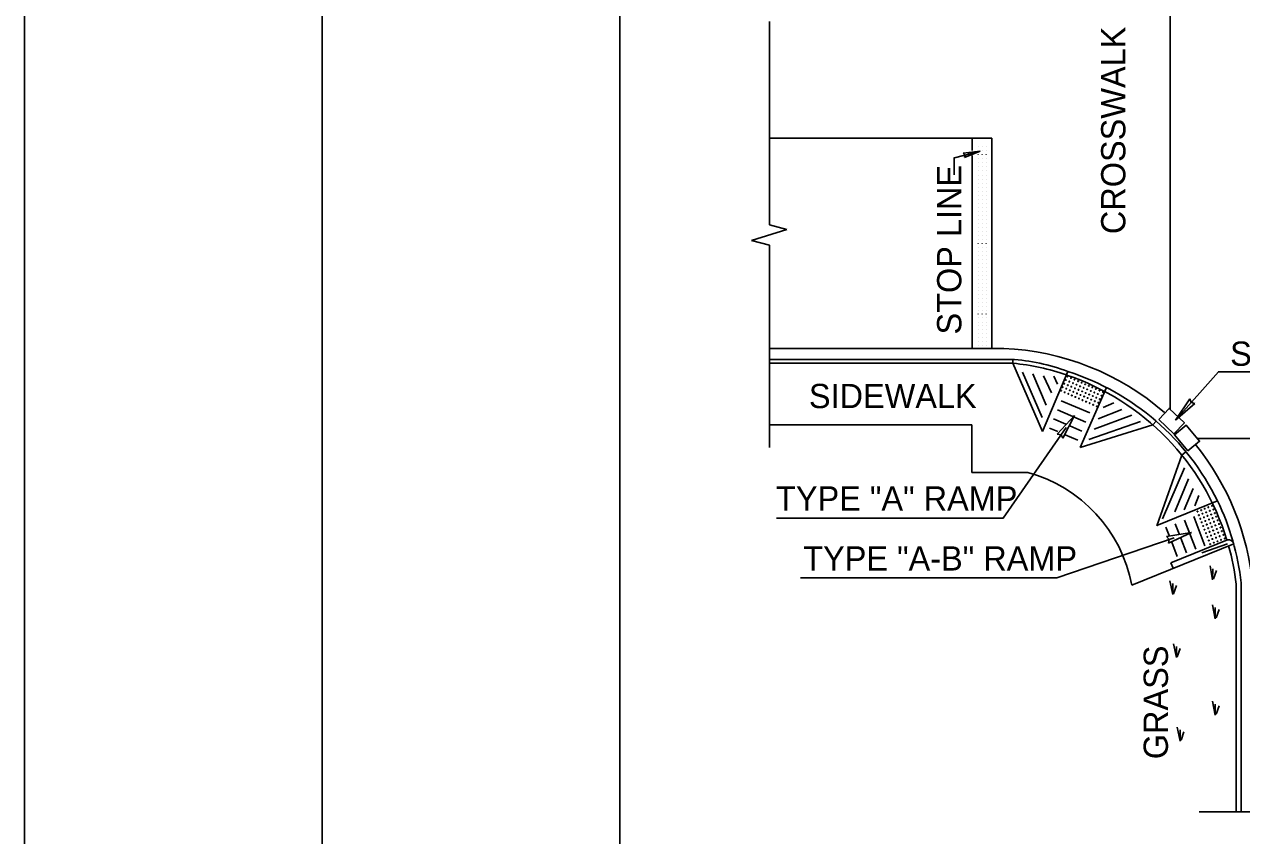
# Model space of a CAD drawing. Extents: x 1518 to 2368, y -443 to 86.
# Drawn here: x 1596.7 to 1658, y -165.2 to -124.3 of the extents above; entities that cross this region are included whole.
import ezdxf

# ---------------------------------------------------------------- set-up
doc = ezdxf.new("R2010")
doc.units = 0
doc.layers.add('Level 1', color=7, linetype='Continuous')

msp = doc.modelspace()

# ---------------------------------------------------------------- linework, layer by layer
at = {"layer": 'Level 1'}
for p, q in [((1596.688, -198.644), (1596.688, 31.375)), ((1611.689, -193.643), (1611.689, 26.375)), ((1626.69, -186.143), (1626.69, 18.874)), ((1654.4, -143.739), (1654.4, -114.18)), ((1634.217, -124.208), (1634.217, -130.343)), ((1634.217, -134.441), (1634.217, -128.582)), ((1634.217, -130.076), (1645.416, -130.076)), ((1644.439, -130.704), (1644.439, -130.076)), ((1644.737, -130.509), (1644.737, -130.508)), ((1644.937, -130.509), (1644.937, -130.508)), ((1645.137, -130.509), (1645.137, -130.508)), ((1645.416, -140.676), (1645.416, -130.076)), ((1643.524, -131.917), (1643.524, -131.043)), ((1643.54, -131.061), (1644.835, -130.737)), ((1644.835, -130.737), (1643.981, -130.83)), ((1644.835, -130.737), (1644.038, -131.057)), ((1644.439, -140.676), (1644.439, -130.943)), ((1644.737, -130.709), (1644.737, -130.708)), ((1644.737, -130.909), (1644.737, -130.908)), ((1644.737, -131.125), (1644.737, -131.124)), ((1644.937, -130.709), (1644.937, -130.708)), ((1644.937, -130.909), (1644.937, -130.908)), ((1644.937, -131.125), (1644.937, -131.124)), ((1645.137, -130.709), (1645.137, -130.708)), ((1645.137, -130.909), (1645.137, -130.908)), ((1645.137, -131.125), (1645.137, -131.124)), ((1644.737, -131.325), (1644.737, -131.324)), ((1644.737, -131.525), (1644.737, -131.524)), ((1644.737, -131.725), (1644.737, -131.724)), ((1644.937, -131.325), (1644.937, -131.324)), ((1644.937, -131.525), (1644.937, -131.524)), ((1644.937, -131.725), (1644.937, -131.724)), ((1645.137, -131.325), (1645.137, -131.324)), ((1645.137, -131.525), (1645.137, -131.524)), ((1645.137, -131.725), (1645.137, -131.724)), ((1644.737, -131.968), (1644.737, -131.967)), ((1644.737, -132.168), (1644.737, -132.167)), ((1644.737, -132.368), (1644.737, -132.367)), ((1644.937, -131.968), (1644.937, -131.967)), ((1644.937, -132.168), (1644.937, -132.167)), ((1644.937, -132.368), (1644.937, -132.367)), ((1645.137, -131.968), (1645.137, -131.967)), ((1645.137, -132.168), (1645.137, -132.167)), ((1645.137, -132.368), (1645.137, -132.367)), ((1644.737, -132.568), (1644.737, -132.567)), ((1644.737, -132.768), (1644.737, -132.767)), ((1644.737, -132.97), (1644.737, -132.971)), ((1644.937, -132.568), (1644.937, -132.567)), ((1644.937, -132.768), (1644.937, -132.767)), ((1644.937, -132.97), (1644.937, -132.971)), ((1645.137, -132.568), (1645.137, -132.567)), ((1645.137, -132.768), (1645.137, -132.767)), ((1645.137, -132.97), (1645.137, -132.971)), ((1644.737, -133.17), (1644.737, -133.171)), ((1644.737, -133.37), (1644.737, -133.371)), ((1644.737, -133.57), (1644.737, -133.571)), ((1644.937, -133.17), (1644.937, -133.171)), ((1644.937, -133.37), (1644.937, -133.371)), ((1644.937, -133.57), (1644.937, -133.571)), ((1645.137, -133.17), (1645.137, -133.171)), ((1645.137, -133.37), (1645.137, -133.371)), ((1645.137, -133.57), (1645.137, -133.571)), ((1644.737, -133.77), (1644.737, -133.771)), ((1644.737, -133.97), (1644.737, -133.971)), ((1644.737, -134.17), (1644.737, -134.171)), ((1644.937, -133.77), (1644.937, -133.771)), ((1644.937, -133.97), (1644.937, -133.971)), ((1644.937, -134.17), (1644.937, -134.171)), ((1645.137, -133.77), (1645.137, -133.771)), ((1645.137, -133.97), (1645.137, -133.971)), ((1645.137, -134.17), (1645.137, -134.171)), ((1635.096, -134.676), (1633.31, -135.228)), ((1634.217, -134.441), (1635.096, -134.676)), ((1644.737, -134.37), (1644.737, -134.371)), ((1644.737, -134.576), (1644.737, -134.575)), ((1644.737, -134.776), (1644.737, -134.775)), ((1644.937, -134.37), (1644.937, -134.371)), ((1644.937, -134.576), (1644.937, -134.575)), ((1644.937, -134.776), (1644.937, -134.775)), ((1645.137, -134.37), (1645.137, -134.371)), ((1645.137, -134.576), (1645.137, -134.575)), ((1645.137, -134.776), (1645.137, -134.775)), ((1634.217, -135.47), (1633.31, -135.228)), ((1634.217, -145.661), (1634.217, -135.47)), ((1644.737, -134.976), (1644.737, -134.975)), ((1644.737, -135.176), (1644.737, -135.175)), ((1644.737, -135.376), (1644.737, -135.375)), ((1644.937, -134.976), (1644.937, -134.975)), ((1644.937, -135.176), (1644.937, -135.175)), ((1644.937, -135.376), (1644.937, -135.375)), ((1645.137, -134.976), (1645.137, -134.975)), ((1645.137, -135.176), (1645.137, -135.175)), ((1645.137, -135.376), (1645.137, -135.375)), ((1644.737, -135.576), (1644.737, -135.575)), ((1644.737, -135.776), (1644.737, -135.775)), ((1644.737, -135.976), (1644.737, -135.975)), ((1644.937, -135.576), (1644.937, -135.575)), ((1644.937, -135.776), (1644.937, -135.775)), ((1644.937, -135.976), (1644.937, -135.975)), ((1645.137, -135.576), (1645.137, -135.575)), ((1645.137, -135.776), (1645.137, -135.775)), ((1645.137, -135.976), (1645.137, -135.975)), ((1644.737, -136.179), (1644.737, -136.18)), ((1644.737, -136.379), (1644.737, -136.38)), ((1644.737, -136.579), (1644.737, -136.58)), ((1644.937, -136.179), (1644.937, -136.18)), ((1644.937, -136.379), (1644.937, -136.38)), ((1644.937, -136.579), (1644.937, -136.58)), ((1645.137, -136.179), (1645.137, -136.18)), ((1645.137, -136.379), (1645.137, -136.38)), ((1645.137, -136.579), (1645.137, -136.58)), ((1644.737, -136.779), (1644.737, -136.78)), ((1644.737, -136.979), (1644.737, -136.98)), ((1644.737, -137.179), (1644.737, -137.18)), ((1644.937, -136.779), (1644.937, -136.78)), ((1644.937, -136.979), (1644.937, -136.98)), ((1644.937, -137.179), (1644.937, -137.18)), ((1645.137, -136.779), (1645.137, -136.78)), ((1645.137, -136.979), (1645.137, -136.98)), ((1645.137, -137.179), (1645.137, -137.18)), ((1644.737, -137.379), (1644.737, -137.38)), ((1644.737, -137.579), (1644.737, -137.58)), ((1644.737, -137.736), (1644.737, -137.735)), ((1644.737, -137.936), (1644.737, -137.935)), ((1644.937, -137.379), (1644.937, -137.38)), ((1644.937, -137.579), (1644.937, -137.58)), ((1644.937, -137.736), (1644.937, -137.735)), ((1644.937, -137.936), (1644.937, -137.935)), ((1645.137, -137.379), (1645.137, -137.38)), ((1645.137, -137.579), (1645.137, -137.58)), ((1645.137, -137.736), (1645.137, -137.735)), ((1645.137, -137.936), (1645.137, -137.935)), ((1644.737, -138.136), (1644.737, -138.135)), ((1644.737, -138.336), (1644.737, -138.335)), ((1644.737, -138.536), (1644.737, -138.535)), ((1644.937, -138.136), (1644.937, -138.135)), ((1644.937, -138.336), (1644.937, -138.335)), ((1644.937, -138.536), (1644.937, -138.535)), ((1645.137, -138.136), (1645.137, -138.135)), ((1645.137, -138.336), (1645.137, -138.335)), ((1645.137, -138.536), (1645.137, -138.535)), ((1644.737, -138.736), (1644.737, -138.735)), ((1644.737, -138.936), (1644.737, -138.935)), ((1644.737, -139.136), (1644.737, -139.135)), ((1644.937, -138.736), (1644.937, -138.735)), ((1644.937, -138.936), (1644.937, -138.935)), ((1644.937, -139.136), (1644.937, -139.135)), ((1645.137, -138.736), (1645.137, -138.735)), ((1645.137, -138.936), (1645.137, -138.935)), ((1645.137, -139.136), (1645.137, -139.135)), ((1644.737, -139.339), (1644.737, -139.34)), ((1644.737, -139.539), (1644.737, -139.54)), ((1644.737, -139.739), (1644.737, -139.74)), ((1644.937, -139.339), (1644.937, -139.34)), ((1644.937, -139.539), (1644.937, -139.54)), ((1644.937, -139.739), (1644.937, -139.74)), ((1645.137, -139.339), (1645.137, -139.34)), ((1645.137, -139.539), (1645.137, -139.54)), ((1645.137, -139.739), (1645.137, -139.74)), ((1644.737, -139.939), (1644.737, -139.94)), ((1644.737, -140.139), (1644.737, -140.14)), ((1644.737, -140.339), (1644.737, -140.34)), ((1644.937, -139.939), (1644.937, -139.94)), ((1644.937, -140.139), (1644.937, -140.14)), ((1644.937, -140.339), (1644.937, -140.34)), ((1645.137, -139.939), (1645.137, -139.94)), ((1645.137, -140.139), (1645.137, -140.14)), ((1645.137, -140.339), (1645.137, -140.34)), ((1634.217, -140.676), (1646.021, -140.676)), ((1644.737, -140.539), (1644.737, -140.54)), ((1644.937, -140.539), (1644.937, -140.54)), ((1645.137, -140.539), (1645.137, -140.54)), ((1634.217, -141.221), (1646.373, -141.221)), ((1634.217, -141.42), (1646.483, -141.42)), ((1646.487, -141.417), (1646.486, -141.235)), ((1647.966, -144.858), (1646.487, -141.419)), ((1647.953, -144.156), (1646.968, -141.858)), ((1648.159, -143.527), (1647.488, -141.957)), ((1647.966, -144.858), (1649.255, -141.837)), ((1648.426, -142.91), (1648.028, -142.059)), ((1648.725, -142.471), (1648.543, -142.07)), ((1649.872, -145.663), (1651.193, -142.631)), ((1648.92, -143.302), (1650.354, -143.919)), ((1651.023, -143.64), (1651.56, -143.419)), ((1654.674, -144.278), (1655.39, -143.206)), ((1654.674, -144.278), (1655.653, -143.439)), ((1649.591, -144.053), (1648.714, -144.997)), ((1648.723, -143.761), (1650.156, -144.378)), ((1649.591, -144.053), (1649.002, -145.199)), ((1650.577, -144.74), (1652.478, -144.024)), ((1650.783, -144.219), (1651.97, -143.755)), ((1634.217, -144.523), (1644.417, -144.523)), ((1644.417, -146.92), (1644.417, -144.523)), ((1648.328, -144.68), (1648.744, -144.859)), ((1648.525, -144.221), (1649.148, -144.489)), ((1649.353, -144.577), (1649.958, -144.837)), ((1649.872, -145.663), (1653.531, -144.519)), ((1650.308, -145.25), (1652.913, -144.343)), ((1653.53, -144.521), (1653.701, -144.336)), ((1649.12, -145.021), (1649.761, -145.297)), ((1655.778, -145.216), (1694.347, -145.216)), ((1654.989, -146.043), (1655.198, -145.874)), ((1653.736, -149.609), (1654.989, -146.045)), ((1644.417, -146.92), (1647.23, -146.92)), ((1654.015, -149.26), (1655.127, -146.692)), ((1654.642, -148.905), (1655.323, -147.246)), ((1655.114, -148.801), (1655.556, -147.721)), ((1653.739, -149.594), (1656.786, -148.345)), ((1655.647, -148.6), (1655.854, -148.079)), ((1654.852, -150.003), (1654.66, -149.503)), ((1655.689, -150.787), (1655.127, -149.323)), ((1656.156, -150.608), (1655.594, -149.144)), ((1654.354, -150.101), (1654.193, -149.682)), ((1655.486, -149.935), (1654.215, -150.152)), ((1655.486, -149.935), (1654.32, -150.487)), ((1652.473, -152.593), (1657.604, -150.51)), ((1654.441, -151.47), (1657.292, -150.313)), ((1654.756, -151.146), (1654.482, -150.434)), ((1655.222, -150.967), (1654.941, -150.234)), ((1655.999, -150.964), (1657.294, -150.507)), ((1654.553, -151.748), (1654.441, -151.47)), ((1656.412, -151.625), (1656.542, -152.327)), ((1656.542, -152.327), (1656.55, -151.767)), ((1656.589, -152.281), (1656.736, -151.863)), ((1654.391, -152.373), (1654.531, -153.074)), ((1654.531, -153.074), (1654.531, -152.513)), ((1654.578, -153.027), (1654.718, -152.607)), ((1657.728, -163.99), (1657.728, -152.552)), ((1657.983, -153.009), (1657.983, -152.486)), ((1657.983, -163.99), (1657.983, -152.894)), ((1656.538, -153.587), (1656.678, -154.288)), ((1656.678, -154.288), (1656.678, -153.728)), ((1656.724, -154.241), (1656.864, -153.821)), ((1654.578, -155.549), (1654.718, -156.249)), ((1654.718, -156.249), (1654.718, -155.689)), ((1654.765, -156.203), (1654.905, -155.782)), ((1656.538, -158.444), (1656.678, -159.145)), ((1656.678, -159.145), (1656.678, -158.584)), ((1656.724, -159.098), (1656.864, -158.678)), ((1654.765, -159.752), (1654.905, -160.452)), ((1654.905, -160.452), (1654.905, -159.892)), ((1654.951, -160.406), (1655.091, -159.985)), ((1663.544, -164.017), (1655.86, -164.017))]:
    msp.add_line(p, q, dxfattribs=at)
for points in [[(1644.038, -131.057), (1644.073, -130.926), (1643.981, -130.83)], [(1654.673, -144.278), (1656.831, -141.845), (1665.138, -141.845)], [(1655.39, -143.206), (1655.457, -143.398), (1655.653, -143.439)], [(1634.583, -149.214), (1645.996, -149.214), (1649.171, -144.653)], [(1649.002, -145.199), (1648.913, -145.016), (1648.714, -144.997)], [(1635.777, -152.224), (1648.688, -152.224), (1654.605, -150.214)], [(1654.32, -150.487), (1654.361, -150.288), (1654.215, -150.152)]]:
    msp.add_lwpolyline(points, dxfattribs=at)
for points in [[(1653.825, -144.253), (1654.353, -143.695), (1655.123, -144.422), (1654.595, -144.981)], [(1655.296, -145.837), (1655.885, -145.344), (1655.206, -144.532), (1654.616, -145.024)]]:
    msp.add_lwpolyline(points, close=True, dxfattribs=at)
for centre, radius in [((1649.149, -142.263), 0.0187), ((1649.149, -142.263), 0.00835), ((1649.227, -142.084), 0.0187), ((1649.227, -142.084), 0.00835), ((1649.407, -142.162), 0.0187), ((1649.407, -142.162), 0.00835), ((1649.586, -142.241), 0.0187), ((1649.586, -142.241), 0.00835), ((1648.913, -142.801), 0.0187), ((1648.913, -142.801), 0.00835), ((1648.992, -142.622), 0.0187), ((1648.992, -142.622), 0.00835), ((1649.07, -142.442), 0.0187), ((1649.07, -142.442), 0.00835), ((1649.093, -142.88), 0.0187), ((1649.171, -142.7), 0.0187), ((1649.171, -142.7), 0.00835), ((1649.25, -142.521), 0.0187), ((1649.25, -142.521), 0.00835), ((1649.328, -142.341), 0.0187), ((1649.328, -142.341), 0.00835), ((1649.351, -142.779), 0.0187), ((1649.351, -142.779), 0.00835), ((1649.429, -142.599), 0.0187), ((1649.429, -142.599), 0.00835), ((1649.508, -142.42), 0.0187), ((1649.508, -142.42), 0.00835), ((1649.53, -142.857), 0.0187), ((1649.53, -142.857), 0.00835), ((1649.609, -142.678), 0.0187), ((1649.609, -142.678), 0.00835), ((1649.687, -142.498), 0.0187), ((1649.687, -142.498), 0.00835), ((1649.766, -142.319), 0.0187), ((1649.766, -142.319), 0.00835), ((1649.788, -142.756), 0.0187), ((1649.788, -142.756), 0.00835), ((1649.867, -142.577), 0.0187), ((1649.867, -142.577), 0.00835), ((1649.945, -142.398), 0.0187), ((1649.945, -142.398), 0.00835), ((1649.968, -142.835), 0.0187), ((1649.968, -142.835), 0.00835), ((1650.046, -142.655), 0.0187), ((1650.046, -142.655), 0.00835), ((1650.125, -142.476), 0.0187), ((1650.125, -142.476), 0.00835), ((1650.225, -142.734), 0.0187), ((1650.225, -142.734), 0.00835), ((1650.304, -142.555), 0.0187), ((1650.304, -142.555), 0.00835), ((1650.405, -142.812), 0.0187), ((1650.405, -142.812), 0.00835), ((1650.483, -142.633), 0.0187), ((1650.483, -142.633), 0.00835), ((1650.663, -142.711), 0.0187), ((1650.663, -142.711), 0.00835), ((1650.842, -142.79), 0.0187), ((1650.842, -142.79), 0.00835), ((1651.022, -142.868), 0.0187), ((1651.022, -142.868), 0.00833), ((1649.093, -142.88), 0.00835), ((1649.272, -142.958), 0.0187), ((1649.272, -142.958), 0.00835), ((1649.452, -143.037), 0.0187), ((1649.452, -143.037), 0.00835), ((1649.631, -143.115), 0.0187), ((1649.631, -143.115), 0.00835), ((1649.71, -142.936), 0.0187), ((1649.71, -142.936), 0.00835), ((1649.811, -143.194), 0.0187), ((1649.811, -143.194), 0.00835), ((1649.889, -143.014), 0.0187), ((1649.889, -143.014), 0.00835), ((1649.99, -143.272), 0.0187), ((1649.99, -143.272), 0.00835), ((1650.068, -143.093), 0.0187), ((1650.068, -143.093), 0.00835), ((1650.147, -142.913), 0.0187), ((1650.147, -142.913), 0.00835), ((1650.169, -143.351), 0.0187), ((1650.169, -143.351), 0.00835), ((1650.248, -143.171), 0.0187), ((1650.248, -143.171), 0.00835), ((1650.326, -142.992), 0.0187), ((1650.326, -142.992), 0.00835), ((1650.349, -143.429), 0.0187), ((1650.349, -143.429), 0.00835), ((1650.427, -143.25), 0.0187), ((1650.427, -143.25), 0.00835), ((1650.506, -143.07), 0.0187), ((1650.506, -143.07), 0.00835), ((1650.584, -142.891), 0.0187), ((1650.584, -142.891), 0.00835), ((1650.607, -143.328), 0.0187), ((1650.607, -143.328), 0.00835), ((1650.685, -143.149), 0.0187), ((1650.685, -143.149), 0.00835), ((1650.764, -142.969), 0.0187), ((1650.764, -142.969), 0.00835), ((1650.786, -143.407), 0.0187), ((1650.786, -143.407), 0.00833), ((1650.865, -143.227), 0.0187), ((1650.865, -143.227), 0.00833), ((1650.943, -143.048), 0.0187), ((1650.943, -143.048), 0.00833), ((1650.528, -143.507), 0.0187), ((1650.528, -143.507), 0.00835), ((1650.708, -143.586), 0.0187), ((1650.708, -143.586), 0.00833), ((1655.78, -148.886), 0.0188), ((1655.78, -148.886), 0.00835), ((1655.963, -148.815), 0.0188), ((1655.963, -148.815), 0.00835), ((1656.034, -148.997), 0.0188), ((1656.034, -148.997), 0.00835), ((1656.145, -148.743), 0.0188), ((1656.145, -148.743), 0.00835), ((1656.216, -148.926), 0.0188), ((1656.216, -148.926), 0.00835), ((1656.328, -148.672), 0.0188), ((1656.328, -148.672), 0.00835), ((1656.399, -148.855), 0.0188), ((1656.399, -148.855), 0.00835), ((1656.51, -148.601), 0.0188), ((1656.51, -148.601), 0.00835), ((1656.581, -148.784), 0.0188), ((1656.581, -148.784), 0.00835), ((1656.652, -148.966), 0.0188), ((1656.652, -148.966), 0.00835), ((1655.852, -149.068), 0.0188), ((1655.852, -149.068), 0.00835), ((1655.923, -149.251), 0.0188), ((1655.923, -149.251), 0.00835), ((1655.994, -149.433), 0.0188), ((1655.994, -149.433), 0.00835), ((1656.065, -149.616), 0.0188), ((1656.065, -149.616), 0.00835), ((1656.105, -149.18), 0.0188), ((1656.105, -149.18), 0.00835), ((1656.176, -149.362), 0.0188), ((1656.176, -149.362), 0.00835), ((1656.247, -149.544), 0.0188), ((1656.247, -149.544), 0.00835), ((1656.288, -149.108), 0.0188), ((1656.288, -149.108), 0.00835), ((1656.359, -149.291), 0.0188), ((1656.359, -149.291), 0.00835), ((1656.43, -149.473), 0.0188), ((1656.43, -149.473), 0.00835), ((1656.47, -149.037), 0.0188), ((1656.47, -149.037), 0.00835), ((1656.541, -149.22), 0.0188), ((1656.541, -149.22), 0.00835), ((1656.612, -149.402), 0.0188), ((1656.612, -149.402), 0.00835), ((1656.683, -149.585), 0.0188), ((1656.683, -149.585), 0.00835), ((1656.724, -149.149), 0.0188), ((1656.724, -149.149), 0.00835), ((1656.795, -149.331), 0.0188), ((1656.795, -149.331), 0.00835), ((1656.866, -149.514), 0.0188), ((1656.866, -149.514), 0.00835), ((1656.136, -149.798), 0.0188), ((1656.136, -149.798), 0.00835), ((1656.207, -149.98), 0.0188), ((1656.207, -149.98), 0.00835), ((1656.278, -150.163), 0.0188), ((1656.278, -150.163), 0.00835), ((1656.318, -149.727), 0.0188), ((1656.318, -149.727), 0.00835), ((1656.39, -149.909), 0.0188), ((1656.39, -149.909), 0.00835), ((1656.461, -150.092), 0.0188), ((1656.461, -150.092), 0.00835), ((1656.501, -149.656), 0.0188), ((1656.501, -149.656), 0.00835), ((1656.572, -149.838), 0.0188), ((1656.572, -149.838), 0.00835), ((1656.643, -150.021), 0.0188), ((1656.643, -150.021), 0.00835), ((1656.714, -150.203), 0.0188), ((1656.714, -150.203), 0.00835), ((1656.754, -149.767), 0.0188), ((1656.754, -149.767), 0.00835), ((1656.826, -149.95), 0.0188), ((1656.826, -149.95), 0.00835), ((1656.897, -150.132), 0.0188), ((1656.897, -150.132), 0.00835), ((1656.937, -149.696), 0.0188), ((1656.937, -149.696), 0.00835), ((1657.008, -149.879), 0.0188), ((1657.008, -149.879), 0.00835), ((1657.079, -150.061), 0.0188), ((1657.079, -150.061), 0.00835), ((1657.15, -150.243), 0.0188), ((1656.35, -150.345), 0.0188), ((1656.35, -150.345), 0.00835), ((1656.421, -150.528), 0.0188), ((1656.421, -150.528), 0.00835), ((1656.532, -150.274), 0.0188), ((1656.532, -150.274), 0.00835), ((1656.603, -150.457), 0.0188), ((1656.603, -150.457), 0.00835), ((1656.785, -150.386), 0.0188), ((1656.785, -150.386), 0.00835), ((1656.968, -150.315), 0.0188), ((1656.968, -150.315), 0.00835), ((1657.15, -150.243), 0.00835)]:
    msp.add_circle(centre, radius, dxfattribs=at)
for centre, radius, start, end in [((1645.474, -153.807), 13.147, 48.92271, 87.70312), ((1645.86, -150.672), 9.465, 68.98315, 86.89387), ((1645.502, -152.385), 11.011, 70.4627, 84.86409), ((1645.146, -154.012), 12.664, 16.92617, 71.40373), ((1645.379, -153.932), 12.701, 26.09524, 72.23403), ((1645.474, -153.807), 13.147, 5.21677, 39.09228), ((1645.308, -153.955), 7.293, 10.76808, 74.71909), ((1645.36, -153.89), 12.7, 6.344, 25.88706), ((1657.332, -150.593), 0.284, 17.16873, 98.25908), ((1645.146, -154.012), 12.666, 6.61631, 15.56283)]:
    msp.add_arc(centre, radius, start, end, dxfattribs=at)

# ---------------------------------------------------------------- texts
for s, p in [('CROSSWALK', (1652.149, -134.912)), ('STOP LINE', (1643.886, -139.969)), ('GRASS', (1654.292, -161.365))]:
    msp.add_text(s, height=1.2231, rotation=90, dxfattribs=at).set_placement(p)
for s, height, p in [('S.S. INLET', 1.2231, (1657.424, -141.546)), ('SIDEWALK', 1.2231, (1636.207, -143.678)), ('TYPE "A" RAMP', 1.22308, (1634.553, -148.839)), ('TYPE "A-B" RAMP', 1.22308, (1635.922, -151.86))]:
    msp.add_text(s, height=height, dxfattribs=at).set_placement(p)

doc.saveas('drawing.dxf')
